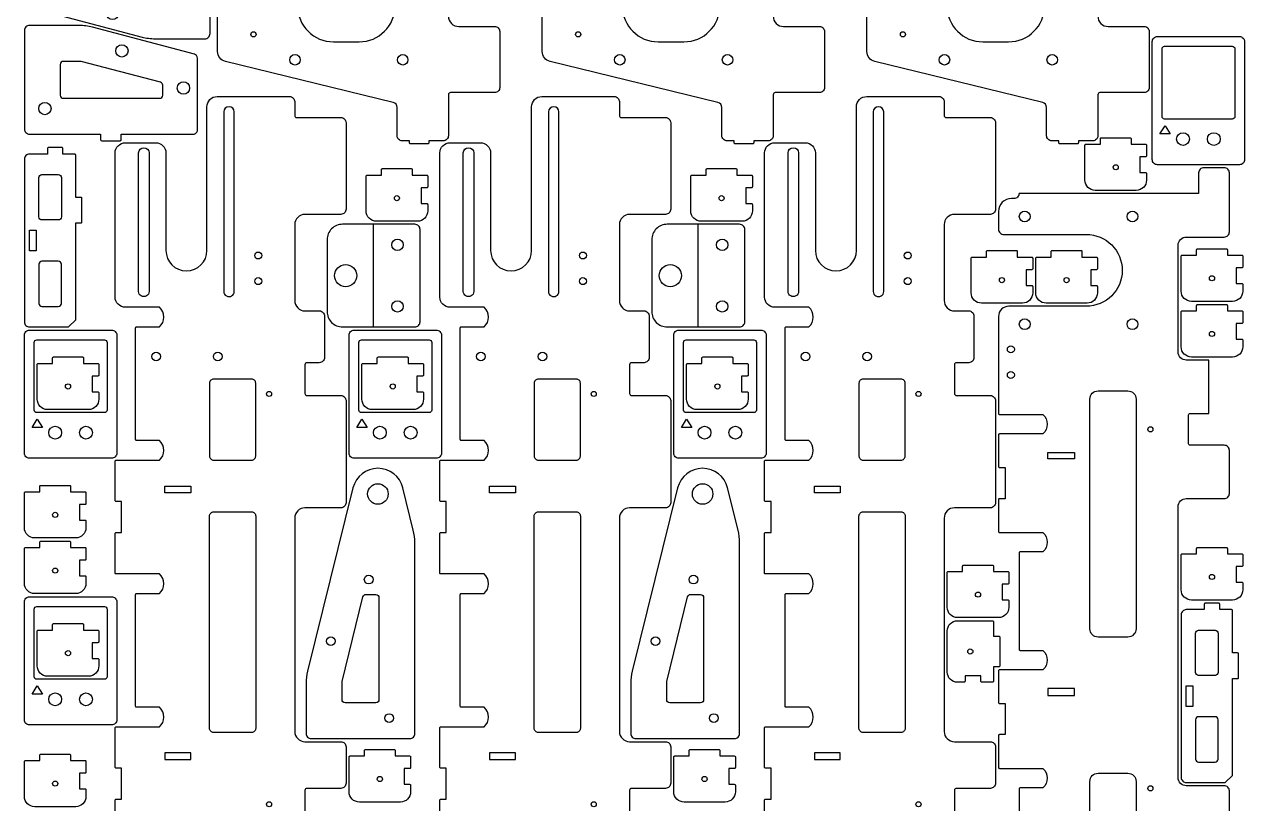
# Model space of a CAD drawing. Extents: x 6452 to 7646, y 12329 to 15313.
# Drawn here: x 6453 to 7642, y 13049 to 13808 of the extents above; entities that cross this region are included whole.
import ezdxf

# ---------------------------------------------------------------- set-up
doc = ezdxf.new("R2010")
doc.units = 0

# ---------------------------------------------------------------- blocks, each defined once
blk = doc.blocks.new('Part796672367', base_point=(-30, -22.5))
at = {"layer": '1'}
blk.add_lwpolyline([(30, 21.5), (30, 11.15, -0.4142136), (29, 10.15), (23.65, 10.15), (23.65, -5.15), (29, -5.15, -0.4142136), (30, -6.15), (30, -12.5, -0.4142136), (20, -22.5), (-20, -22.5, -0.4142136), (-30, -12.5), (-30, 21.5, -0.4142136), (-29, 22.5), (-15, 22.5), (-15, 27.8, -0.4142136), (-14, 28.8), (14, 28.8, -0.4142136), (15, 27.8), (15, 22.5), (29, 22.5, -0.4142136)], format="xyb", close=True, dxfattribs=at)
blk.add_circle((0, 0), 2.5, dxfattribs=at)
blk = doc.blocks.new('Part1798124571', base_point=(-1409.5, -30))
at = {"layer": '1'}
blk.add_lwpolyline([(-724.5, 195), (-686.1, 195, -0.414214), (-685.1, 194), (-685.1, 188.7), (-654.9, 188.7), (-654.9, 194, -0.414214), (-653.9, 195), (-615.5, 195, -0.414214), (-614.5, 194), (-614.5, 151.9, 0.460628), (-595.5, 151.9), (-595.5, 174, -0.414214), (-594.5, 175), (-485.5, 175, -0.414214), (-484.5, 174), (-484.5, 151.9, 0.460628), (-465.5, 151.9), (-465.5, 194, -0.414214), (-464.5, 195), (-426.1, 195, -0.414214), (-425.1, 194), (-425.1, 188.7), (-394.9, 188.7), (-394.9, 194, -0.414214), (-393.9, 195), (-355.5, 195, -0.414214), (-354.5, 194), (-354.5, 151.9, 0.460628), (-335.5, 151.9), (-335.5, 174, -0.414214), (-334.5, 175), (-225.5, 175, -0.414214), (-224.5, 174), (-224.5, 151.9, 0.460628), (-205.5, 151.9), (-205.5, 185, -0.414214), (-195.5, 195), (-55, 195, -0.414214), (-45, 185), (-45, 155.5, -0.414214), (-55, 145.5), (-150, 145.5, 1), (-150, 105.5), (-10, 105.5, -0.414214), (0, 95.5), (0, 25, -0.414214), (-5, 20), (-18.5, 20, 0.414214), (-20.5, 18), (-20.5, -25, -0.414214), (-25.5, -30), (-109.9, -30, -0.414214), (-114.9, -25), (-114.9, 10, 0.414214), (-124.9, 20), (-199, 20, 0.414214), (-209, 10), (-209, -4, -0.414214), (-214, -9), (-254.5, -9, -0.414214), (-259.5, -4), (-259.5, 8, 0.414214), (-261.5, 10), (-289.5, 10, 0.414214), (-291.5, 8), (-291.5, -25, -0.414214), (-296.5, -30), (-396, -30, -0.414214), (-401, -25), (-401, 10, 0.414214), (-411, 20), (-619, 20, 0.414214), (-629, 10), (-629, -25, -0.414214), (-634, -30), (-669.5, -30, -0.414214), (-674.5, -25), (-674.5, 8, 0.414214), (-676.5, 10), (-704.5, 10, 0.414214)], format="xyb", dxfattribs=at)
for points in [[(-55, 172.1, -1), (-55, 161.9), (-190, 161.9, -1), (-190, 172.1)], [(-405, 99), (-405, 62, -0.414214), (-409, 58), (-616, 58, -0.414214), (-620, 62), (-620, 99, -0.414214), (-616, 103), (-409, 103, -0.414214)], [(-275.5, 99, 0.414214), (-279.5, 103), (-350.5, 103, 0.414214), (-354.5, 99), (-354.5, 62, 0.414214), (-350.5, 58), (-279.5, 58, 0.414214), (-275.5, 62)], [(-15, 89.1), (-190, 89.1, 1), (-190, 78.9), (-15, 78.9, 1)]]:
    blk.add_lwpolyline(points, format="xyb", close=True, dxfattribs=at)
for points in [[(-640, 146.5), (-646.5, 146.5), (-646.5, 121.3), (-640, 121.3)], [(-380, 146.5), (-380, 121.3), (-386.4, 121.3), (-386.4, 146.5)]]:
    blk.add_lwpolyline(points, close=True, dxfattribs=at)
for centre, radius in [((-253.5, 155), 4.25), ((-253.5, 95), 4.25), ((-180, 55.5), 3.4), ((-155, 55.5), 3.4), ((-690, 45), 2.5), ((-290, 45), 2.5)]:
    blk.add_circle(centre, radius, dxfattribs=at)
blk = doc.blocks.new('Part1805956750', base_point=(-1409.5, -30))
at = {"layer": '1'}
blk.add_lwpolyline([(-724.5, 195), (-686.1, 195, -0.414214), (-685.1, 194), (-685.1, 188.7), (-654.9, 188.7), (-654.9, 194, -0.414214), (-653.9, 195), (-615.5, 195, -0.414214), (-614.5, 194), (-614.5, 151.9, 0.460628), (-595.5, 151.9), (-595.5, 174, -0.414214), (-594.5, 175), (-485.5, 175, -0.414214), (-484.5, 174), (-484.5, 151.9, 0.460628), (-465.5, 151.9), (-465.5, 194, -0.414214), (-464.5, 195), (-426.1, 195, -0.414214), (-425.1, 194), (-425.1, 188.7), (-394.9, 188.7), (-394.9, 194, -0.414214), (-393.9, 195), (-355.5, 195, -0.414214), (-354.5, 194), (-354.5, 151.9, 0.460628), (-335.5, 151.9), (-335.5, 174, -0.414214), (-334.5, 175), (-225.5, 175, -0.414214), (-224.5, 174), (-224.5, 151.9, 0.460628), (-205.5, 151.9), (-205.5, 185, -0.414214), (-195.5, 195), (-55, 195, -0.414214), (-45, 185), (-45, 155.5, -0.414214), (-55, 145.5), (-150, 145.5, 1), (-150, 105.5), (-10, 105.5, -0.414214), (0, 95.5), (0, 25, -0.414214), (-5, 20), (-18.5, 20, 0.414214), (-20.5, 18), (-20.5, -25, -0.414214), (-25.5, -30), (-109.9, -30, -0.414214), (-114.9, -25), (-114.9, 10, 0.414214), (-124.9, 20), (-199, 20, 0.414214), (-209, 10), (-209, -4, -0.414214), (-214, -9), (-254.5, -9, -0.414214), (-259.5, -4), (-259.5, 8, 0.414214), (-261.5, 10), (-289.5, 10, 0.414214), (-291.5, 8), (-291.5, -25, -0.414214), (-296.5, -30), (-396, -30, -0.414214), (-401, -25), (-401, 10, 0.414214), (-411, 20), (-619, 20, 0.414214), (-629, 10), (-629, -25, -0.414214), (-634, -30), (-669.5, -30, -0.414214), (-674.5, -25), (-674.5, 8, 0.414214), (-676.5, 10), (-704.5, 10, 0.414214)], format="xyb", dxfattribs=at)
for points in [[(-55, 172.1, -1), (-55, 161.9), (-190, 161.9, -1), (-190, 172.1)], [(-405, 99), (-405, 62, -0.414214), (-409, 58), (-616, 58, -0.414214), (-620, 62), (-620, 99, -0.414214), (-616, 103), (-409, 103, -0.414214)], [(-275.5, 99, 0.414214), (-279.5, 103), (-350.5, 103, 0.414214), (-354.5, 99), (-354.5, 62, 0.414214), (-350.5, 58), (-279.5, 58, 0.414214), (-275.5, 62)], [(-15, 89.1), (-190, 89.1, 1), (-190, 78.9), (-15, 78.9, 1)]]:
    blk.add_lwpolyline(points, format="xyb", close=True, dxfattribs=at)
for points in [[(-640, 146.5), (-646.5, 146.5), (-646.5, 121.3), (-640, 121.3)], [(-380, 146.5), (-380, 121.3), (-386.4, 121.3), (-386.4, 146.5)]]:
    blk.add_lwpolyline(points, close=True, dxfattribs=at)
for centre, radius in [((-253.5, 155), 4.25), ((-253.5, 95), 4.25), ((-180, 55.5), 3.4), ((-155, 55.5), 3.4), ((-690, 45), 2.5), ((-290, 45), 2.5)]:
    blk.add_circle(centre, radius, dxfattribs=at)
blk = doc.blocks.new('Part579872242', base_point=(-30, -22.5))
at = {"layer": '1'}
blk.add_lwpolyline([(30, 21.5), (30, 11.15, -0.4142136), (29, 10.15), (23.65, 10.15), (23.65, -5.15), (29, -5.15, -0.4142136), (30, -6.15), (30, -12.5, -0.4142136), (20, -22.5), (-20, -22.5, -0.4142136), (-30, -12.5), (-30, 21.5, -0.4142136), (-29, 22.5), (-15, 22.5), (-15, 27.8, -0.4142136), (-14, 28.8), (14, 28.8, -0.4142136), (15, 27.8), (15, 22.5), (29, 22.5, -0.4142136)], format="xyb", close=True, dxfattribs=at)
blk.add_circle((0, 0), 2.5, dxfattribs=at)
blk = doc.blocks.new('Part178980656', base_point=(-30, -22.5))
at = {"layer": '1'}
blk.add_lwpolyline([(30, 21.5), (30, 11.15, -0.4142136), (29, 10.15), (23.65, 10.15), (23.65, -5.15), (29, -5.15, -0.4142136), (30, -6.15), (30, -12.5, -0.4142136), (20, -22.5), (-20, -22.5, -0.4142136), (-30, -12.5), (-30, 21.5, -0.4142136), (-29, 22.5), (-15, 22.5), (-15, 27.8, -0.4142136), (-14, 28.8), (14, 28.8, -0.4142136), (15, 27.8), (15, 22.5), (29, 22.5, -0.4142136)], format="xyb", close=True, dxfattribs=at)
blk.add_circle((0, 0), 2.5, dxfattribs=at)
blk = doc.blocks.new('Part886131915', base_point=(-1409.5, -30))
at = {"layer": '1'}
blk.add_lwpolyline([(-724.5, 195), (-686.1, 195, -0.414214), (-685.1, 194), (-685.1, 188.7), (-654.9, 188.7), (-654.9, 194, -0.414214), (-653.9, 195), (-615.5, 195, -0.414214), (-614.5, 194), (-614.5, 151.9, 0.460628), (-595.5, 151.9), (-595.5, 174, -0.414214), (-594.5, 175), (-485.5, 175, -0.414214), (-484.5, 174), (-484.5, 151.9, 0.460628), (-465.5, 151.9), (-465.5, 194, -0.414214), (-464.5, 195), (-426.1, 195, -0.414214), (-425.1, 194), (-425.1, 188.7), (-394.9, 188.7), (-394.9, 194, -0.414214), (-393.9, 195), (-355.5, 195, -0.414214), (-354.5, 194), (-354.5, 151.9, 0.460628), (-335.5, 151.9), (-335.5, 174, -0.414214), (-334.5, 175), (-225.5, 175, -0.414214), (-224.5, 174), (-224.5, 151.9, 0.460628), (-205.5, 151.9), (-205.5, 185, -0.414214), (-195.5, 195), (-55, 195, -0.414214), (-45, 185), (-45, 155.5, -0.414214), (-55, 145.5), (-150, 145.5, 1), (-150, 105.5), (-10, 105.5, -0.414214), (0, 95.5), (0, 25, -0.414214), (-5, 20), (-18.5, 20, 0.414214), (-20.5, 18), (-20.5, -25, -0.414214), (-25.5, -30), (-109.9, -30, -0.414214), (-114.9, -25), (-114.9, 10, 0.414214), (-124.9, 20), (-199, 20, 0.414214), (-209, 10), (-209, -4, -0.414214), (-214, -9), (-254.5, -9, -0.414214), (-259.5, -4), (-259.5, 8, 0.414214), (-261.5, 10), (-289.5, 10, 0.414214), (-291.5, 8), (-291.5, -25, -0.414214), (-296.5, -30), (-396, -30, -0.414214), (-401, -25), (-401, 10, 0.414214), (-411, 20), (-619, 20, 0.414214), (-629, 10), (-629, -25, -0.414214), (-634, -30), (-669.5, -30, -0.414214), (-674.5, -25), (-674.5, 8, 0.414214), (-676.5, 10), (-704.5, 10, 0.414214)], format="xyb", dxfattribs=at)
for points in [[(-55, 172.1, -1), (-55, 161.9), (-190, 161.9, -1), (-190, 172.1)], [(-405, 99), (-405, 62, -0.414214), (-409, 58), (-616, 58, -0.414214), (-620, 62), (-620, 99, -0.414214), (-616, 103), (-409, 103, -0.414214)], [(-275.5, 99, 0.414214), (-279.5, 103), (-350.5, 103, 0.414214), (-354.5, 99), (-354.5, 62, 0.414214), (-350.5, 58), (-279.5, 58, 0.414214), (-275.5, 62)], [(-15, 89.1), (-190, 89.1, 1), (-190, 78.9), (-15, 78.9, 1)]]:
    blk.add_lwpolyline(points, format="xyb", close=True, dxfattribs=at)
for points in [[(-640, 146.5), (-646.5, 146.5), (-646.5, 121.3), (-640, 121.3)], [(-380, 146.5), (-380, 121.3), (-386.4, 121.3), (-386.4, 146.5)]]:
    blk.add_lwpolyline(points, close=True, dxfattribs=at)
for centre, radius in [((-253.5, 155), 4.25), ((-253.5, 95), 4.25), ((-180, 55.5), 3.4), ((-155, 55.5), 3.4), ((-690, 45), 2.5), ((-290, 45), 2.5)]:
    blk.add_circle(centre, radius, dxfattribs=at)
blk = doc.blocks.new('Part924549409', base_point=(0, -30))
at = {"layer": '1'}
blk.add_lwpolyline([(690.5, -30), (732.5, -30, 0.414214), (737.5, -25), (737.5, 12, -0.414214), (745.5, 20), (1009.5, 20, -0.414214), (1017.5, 12), (1017.5, -25, 0.414214), (1022.5, -30), (1064.5, -30, 0.414214), (1069.5, -25), (1069.5, 8, -0.414214), (1071.5, 10), (1098.5, 10, -0.414214), (1100.5, 8), (1100.5, -10), (1152.5, -10), (1152.5, 12, -0.414214), (1160.5, 20), (1264.5, 20, -0.414214), (1272.5, 12), (1272.5, -25, 0.414214), (1277.5, -30), (1335, -30, 0.414214), (1340, -25), (1340, -5, 0.414214), (1335, 0), (1315, 0), (1315, 175, -0.414214), (1310, 180), (1310, 182.5, 0.414214), (1297.5, 195), (1280, 195, 0.414214), (1275, 190), (1275, 109.5, -1), (1205, 109.5), (1205, 185, 0.414214), (1195, 195), (1100.5, 195, 0.414214), (1099.5, 194), (1099.5, 151.9, -0.460628), (1080.5, 151.9), (1080.5, 194, 0.414214), (1079.5, 195), (1048.7, 195, 0.414214), (1047.7, 194), (1047.7, 188.7), (1017.4, 188.7), (1017.4, 194, 0.414214), (1016.4, 195), (985.5, 195, 0.414214), (984.5, 194), (984.5, 151.9, -0.460628), (965.5, 151.9), (965.5, 174, 0.414214), (964.5, 175), (870.5, 175, 0.414214), (869.5, 174), (869.5, 151.9, -0.460628), (850.5, 151.9), (850.5, 194, 0.414214), (849.5, 195), (818.6, 195, 0.414214), (817.6, 194), (817.6, 188.7), (787.4, 188.7), (787.4, 194, 0.414214), (786.4, 195), (755.5, 195, 0.414214), (754.5, 194), (754.5, 151.9, -0.460628), (735.5, 151.9), (735.5, 174, 0.414214), (734.5, 175), (640.5, 175, 0.414214)], format="xyb", dxfattribs=at)
for points in [[(832.5, 147), (825.5, 147), (825.5, 121), (832.5, 121)], [(1062.5, 147), (1062.5, 121), (1056.2, 121), (1056.2, 147)]]:
    blk.add_lwpolyline(points, close=True, dxfattribs=at)
for points in [[(749.7, 98), (749.7, 69, -0.414214), (741.7, 61), (517.7, 61, -0.414214), (509.7, 69), (509.7, 98, -0.414214), (517.7, 106), (741.7, 106, -0.414214)], [(1122.5, 98), (1122.5, 69, -0.414214), (1114.5, 61), (890.5, 61, -0.414214), (882.5, 69), (882.5, 98, -0.414214), (890.5, 106), (1114.5, 106, -0.414214)]]:
    blk.add_lwpolyline(points, format="xyb", close=True, dxfattribs=at)
for centre, radius in [((1138, 183), 3.4), ((1163, 183), 3.4), ((1187.5, 169.5), 5.25), ((1292.5, 169.5), 5.25), ((1187.5, 64.5), 5.25), ((1292.5, 64.5), 5.25), ((735, 47), 2.5), ((1085, 47), 2.5)]:
    blk.add_circle(centre, radius, dxfattribs=at)
blk = doc.blocks.new('Part518319805', base_point=(-30, -22.5))
at = {"layer": '1'}
blk.add_lwpolyline([(30, 21.5), (30, 11.15, -0.4142136), (29, 10.15), (23.65, 10.15), (23.65, -5.15), (29, -5.15, -0.4142136), (30, -6.15), (30, -12.5, -0.4142136), (20, -22.5), (-20, -22.5, -0.4142136), (-30, -12.5), (-30, 21.5, -0.4142136), (-29, 22.5), (-15, 22.5), (-15, 27.8, -0.4142136), (-14, 28.8), (14, 28.8, -0.4142136), (15, 27.8), (15, 22.5), (29, 22.5, -0.4142136)], format="xyb", close=True, dxfattribs=at)
blk.add_circle((0, 0), 2.5, dxfattribs=at)
blk = doc.blocks.new('Part193110454', base_point=(-30, -22.5))
at = {"layer": '1'}
blk.add_lwpolyline([(30, 21.5), (30, 11.15, -0.4142136), (29, 10.15), (23.65, 10.15), (23.65, -5.15), (29, -5.15, -0.4142136), (30, -6.15), (30, -12.5, -0.4142136), (20, -22.5), (-20, -22.5, -0.4142136), (-30, -12.5), (-30, 21.5, -0.4142136), (-29, 22.5), (-15, 22.5), (-15, 27.8, -0.4142136), (-14, 28.8), (14, 28.8, -0.4142136), (15, 27.8), (15, 22.5), (29, 22.5, -0.4142136)], format="xyb", close=True, dxfattribs=at)
blk.add_circle((0, 0), 2.5, dxfattribs=at)
blk = doc.blocks.new('Part1453539984', base_point=(-30, -22.5))
at = {"layer": '1'}
blk.add_lwpolyline([(30, 21.5), (30, 11.15, -0.4142136), (29, 10.15), (23.65, 10.15), (23.65, -5.15), (29, -5.15, -0.4142136), (30, -6.15), (30, -12.5, -0.4142136), (20, -22.5), (-20, -22.5, -0.4142136), (-30, -12.5), (-30, 21.5, -0.4142136), (-29, 22.5), (-15, 22.5), (-15, 27.8, -0.4142136), (-14, 28.8), (14, 28.8, -0.4142136), (15, 27.8), (15, 22.5), (29, 22.5, -0.4142136)], format="xyb", close=True, dxfattribs=at)
blk.add_circle((0, 0), 2.5, dxfattribs=at)
blk = doc.blocks.new('Part1185892328', base_point=(-50, 0))
at = {"layer": '1'}
for points in [[(6, 125.4, 0.4142136), (5, 126.4), (0, 126.4), (0, 167.6, 0.4142136), (-1, 168.6), (-12.5, 168.6), (-12.5, 174, 0.4142136), (-13.5, 175), (-26.5, 175, 0.4142136), (-27.5, 174), (-27.5, 168.6), (-45, 168.6, 0.4142136), (-50, 163.6), (-50, 5, 0.4142136), (-45, 0), (-7, 0), (0, 7), (0, 101.4), (5, 101.4, 0.4142136), (6, 102.4)], [(-14, 145.6), (-14, 107.4, -0.4142136), (-17, 104.4), (-33, 104.4, -0.4142136), (-36, 107.4), (-36, 145.6, -0.4142136), (-33, 148.6), (-17, 148.6, -0.4142136)], [(-14, 61.2, 0.4142136), (-17, 64.2), (-33, 64.2, 0.4142136), (-36, 61.2), (-36, 23, 0.4142136), (-33, 20), (-17, 20, 0.4142136), (-14, 23)]]:
    blk.add_lwpolyline(points, format="xyb", close=True, dxfattribs=at)
blk.add_lwpolyline([(-38.55, 94.4), (-38.55, 74.2), (-45.1, 74.2), (-45.1, 94.4)], close=True, dxfattribs=at)
blk = doc.blocks.new('Part1495344918', base_point=(-70, -238.5))
at = {"layer": '1'}
for points in [[(36, -47.4, 0.060816), (34.5, -35.4), (24.3, 6, 0.782397), (-24.3, 6), (-68.5, -172.6, 0.060816), (-70, -184.6), (-70, -233.5, 0.414214), (-65, -238.5), (31, -238.5, 0.414214), (36, -233.5)], [(1, -101), (1, -200.5, -0.414214), (-2, -203.5), (-32, -203.5, -0.414214), (-35, -200.5), (-35, -182.8), (-14.6, -100.3, -0.344714), (-11.7, -98), (-2, -98, -0.414214)]]:
    blk.add_lwpolyline(points, format="xyb", close=True, dxfattribs=at)
for centre, radius in [((0, 0), 10), ((-9, -83.5), 4.25), ((-45.9, -143.5), 4.25), ((11, -218.5), 4.25)]:
    blk.add_circle(centre, radius, dxfattribs=at)
blk = doc.blocks.new('Part810313066', base_point=(-70, -238.5))
at = {"layer": '1'}
for points in [[(36, -47.4, 0.060816), (34.5, -35.4), (24.3, 6, 0.782397), (-24.3, 6), (-68.5, -172.6, 0.060816), (-70, -184.6), (-70, -233.5, 0.414214), (-65, -238.5), (31, -238.5, 0.414214), (36, -233.5)], [(1, -101), (1, -200.5, -0.414214), (-2, -203.5), (-32, -203.5, -0.414214), (-35, -200.5), (-35, -182.8), (-14.6, -100.3, -0.344714), (-11.7, -98), (-2, -98, -0.414214)]]:
    blk.add_lwpolyline(points, format="xyb", close=True, dxfattribs=at)
for centre, radius in [((0, 0), 10), ((-9, -83.5), 4.25), ((-45.9, -143.5), 4.25), ((11, -218.5), 4.25)]:
    blk.add_circle(centre, radius, dxfattribs=at)
blk = doc.blocks.new('Part1207568830', base_point=(-30, -22.5))
at = {"layer": '1'}
blk.add_lwpolyline([(30, 21.5), (30, 11.15, -0.4142136), (29, 10.15), (23.65, 10.15), (23.65, -5.15), (29, -5.15, -0.4142136), (30, -6.15), (30, -12.5, -0.4142136), (20, -22.5), (-20, -22.5, -0.4142136), (-30, -12.5), (-30, 21.5, -0.4142136), (-29, 22.5), (-15, 22.5), (-15, 27.8, -0.4142136), (-14, 28.8), (14, 28.8, -0.4142136), (15, 27.8), (15, 22.5), (29, 22.5, -0.4142136)], format="xyb", close=True, dxfattribs=at)
blk.add_circle((0, 0), 2.5, dxfattribs=at)
blk = doc.blocks.new('Part921150043', base_point=(-45, -80))
at = {"layer": '1'}
for points in [[(45, 40), (45, -75, -0.414214), (40, -80), (-40, -80, -0.414214), (-45, -75), (-45, 40, -0.414214), (-40, 45), (40, 45, -0.414214)], [(35.5, 33), (35.5, -33, -0.414214), (33, -35.5), (-33, -35.5, -0.414214), (-35.5, -33), (-35.5, 33, -0.414214), (-33, 35.5), (33, 35.5, -0.414214)]]:
    blk.add_lwpolyline(points, format="xyb", close=True, dxfattribs=at)
blk.add_lwpolyline([(-27.5, -50), (-37.5, -50), (-32.5, -42)], close=True, dxfattribs=at)
for centre in [(-15, -55), (15, -55)]:
    blk.add_circle(centre, 6.25, dxfattribs=at)
blk = doc.blocks.new('Part2081099988', base_point=(-30, -22.5))
at = {"layer": '1'}
blk.add_lwpolyline([(30, 21.5), (30, 11.15, -0.4142136), (29, 10.15), (23.65, 10.15), (23.65, -5.15), (29, -5.15, -0.4142136), (30, -6.15), (30, -12.5, -0.4142136), (20, -22.5), (-20, -22.5, -0.4142136), (-30, -12.5), (-30, 21.5, -0.4142136), (-29, 22.5), (-15, 22.5), (-15, 27.8, -0.4142136), (-14, 28.8), (14, 28.8, -0.4142136), (15, 27.8), (15, 22.5), (29, 22.5, -0.4142136)], format="xyb", close=True, dxfattribs=at)
blk.add_circle((0, 0), 2.5, dxfattribs=at)
blk = doc.blocks.new('Part1402038827', base_point=(-30, -22.5))
at = {"layer": '1'}
blk.add_lwpolyline([(30, 21.5), (30, 11.15, -0.4142136), (29, 10.15), (23.65, 10.15), (23.65, -5.15), (29, -5.15, -0.4142136), (30, -6.15), (30, -12.5, -0.4142136), (20, -22.5), (-20, -22.5, -0.4142136), (-30, -12.5), (-30, 21.5, -0.4142136), (-29, 22.5), (-15, 22.5), (-15, 27.8, -0.4142136), (-14, 28.8), (14, 28.8, -0.4142136), (15, 27.8), (15, 22.5), (29, 22.5, -0.4142136)], format="xyb", close=True, dxfattribs=at)
blk.add_circle((0, 0), 2.5, dxfattribs=at)
blk = doc.blocks.new('Part1307951835', base_point=(-30, -22.5))
at = {"layer": '1'}
blk.add_lwpolyline([(30, 21.5), (30, 11.15, -0.4142136), (29, 10.15), (23.65, 10.15), (23.65, -5.15), (29, -5.15, -0.4142136), (30, -6.15), (30, -12.5, -0.4142136), (20, -22.5), (-20, -22.5, -0.4142136), (-30, -12.5), (-30, 21.5, -0.4142136), (-29, 22.5), (-15, 22.5), (-15, 27.8, -0.4142136), (-14, 28.8), (14, 28.8, -0.4142136), (15, 27.8), (15, 22.5), (29, 22.5, -0.4142136)], format="xyb", close=True, dxfattribs=at)
blk.add_circle((0, 0), 2.5, dxfattribs=at)
blk = doc.blocks.new('Part1964874699', base_point=(-45, -80))
at = {"layer": '1'}
for points in [[(45, 40), (45, -75, -0.414214), (40, -80), (-40, -80, -0.414214), (-45, -75), (-45, 40, -0.414214), (-40, 45), (40, 45, -0.414214)], [(35.5, 33), (35.5, -33, -0.414214), (33, -35.5), (-33, -35.5, -0.414214), (-35.5, -33), (-35.5, 33, -0.414214), (-33, 35.5), (33, 35.5, -0.414214)]]:
    blk.add_lwpolyline(points, format="xyb", close=True, dxfattribs=at)
blk.add_lwpolyline([(-27.5, -50), (-37.5, -50), (-32.5, -42)], close=True, dxfattribs=at)
for centre in [(-15, -55), (15, -55)]:
    blk.add_circle(centre, 6.25, dxfattribs=at)
blk = doc.blocks.new('Part41237899', base_point=(-30, -22.5))
at = {"layer": '1'}
blk.add_lwpolyline([(30, 21.5), (30, 11.15, -0.4142136), (29, 10.15), (23.65, 10.15), (23.65, -5.15), (29, -5.15, -0.4142136), (30, -6.15), (30, -12.5, -0.4142136), (20, -22.5), (-20, -22.5, -0.4142136), (-30, -12.5), (-30, 21.5, -0.4142136), (-29, 22.5), (-15, 22.5), (-15, 27.8, -0.4142136), (-14, 28.8), (14, 28.8, -0.4142136), (15, 27.8), (15, 22.5), (29, 22.5, -0.4142136)], format="xyb", close=True, dxfattribs=at)
blk.add_circle((0, 0), 2.5, dxfattribs=at)
blk = doc.blocks.new('Part1347255550', base_point=(-45, -80))
at = {"layer": '1'}
for points in [[(45, 40), (45, -75, -0.414214), (40, -80), (-40, -80, -0.414214), (-45, -75), (-45, 40, -0.414214), (-40, 45), (40, 45, -0.414214)], [(35.5, 33), (35.5, -33, -0.414214), (33, -35.5), (-33, -35.5, -0.414214), (-35.5, -33), (-35.5, 33, -0.414214), (-33, 35.5), (33, 35.5, -0.414214)]]:
    blk.add_lwpolyline(points, format="xyb", close=True, dxfattribs=at)
blk.add_lwpolyline([(-27.5, -50), (-37.5, -50), (-32.5, -42)], close=True, dxfattribs=at)
for centre in [(-15, -55), (15, -55)]:
    blk.add_circle(centre, 6.25, dxfattribs=at)
blk = doc.blocks.new('Part959086670', base_point=(-30, -22.5))
at = {"layer": '1'}
blk.add_lwpolyline([(30, 21.5), (30, 11.15, -0.4142136), (29, 10.15), (23.65, 10.15), (23.65, -5.15), (29, -5.15, -0.4142136), (30, -6.15), (30, -12.5, -0.4142136), (20, -22.5), (-20, -22.5, -0.4142136), (-30, -12.5), (-30, 21.5, -0.4142136), (-29, 22.5), (-15, 22.5), (-15, 27.8, -0.4142136), (-14, 28.8), (14, 28.8, -0.4142136), (15, 27.8), (15, 22.5), (29, 22.5, -0.4142136)], format="xyb", close=True, dxfattribs=at)
blk.add_circle((0, 0), 2.5, dxfattribs=at)
blk = doc.blocks.new('Part1710157050', base_point=(-45, -80))
at = {"layer": '1'}
for points in [[(45, 40), (45, -75, -0.414214), (40, -80), (-40, -80, -0.414214), (-45, -75), (-45, 40, -0.414214), (-40, 45), (40, 45, -0.414214)], [(35.5, 33), (35.5, -33, -0.414214), (33, -35.5), (-33, -35.5, -0.414214), (-35.5, -33), (-35.5, 33, -0.414214), (-33, 35.5), (33, 35.5, -0.414214)]]:
    blk.add_lwpolyline(points, format="xyb", close=True, dxfattribs=at)
blk.add_lwpolyline([(-27.5, -50), (-37.5, -50), (-32.5, -42)], close=True, dxfattribs=at)
for centre in [(-15, -55), (15, -55)]:
    blk.add_circle(centre, 6.25, dxfattribs=at)
blk = doc.blocks.new('Part1214390713', base_point=(-30, -22.5))
at = {"layer": '1'}
blk.add_lwpolyline([(30, 21.5), (30, 11.15, -0.4142136), (29, 10.15), (23.65, 10.15), (23.65, -5.15), (29, -5.15, -0.4142136), (30, -6.15), (30, -12.5, -0.4142136), (20, -22.5), (-20, -22.5, -0.4142136), (-30, -12.5), (-30, 21.5, -0.4142136), (-29, 22.5), (-15, 22.5), (-15, 27.8, -0.4142136), (-14, 28.8), (14, 28.8, -0.4142136), (15, 27.8), (15, 22.5), (29, 22.5, -0.4142136)], format="xyb", close=True, dxfattribs=at)
blk.add_circle((0, 0), 2.5, dxfattribs=at)
blk = doc.blocks.new('Part1756775904', base_point=(-30, -22.5))
at = {"layer": '1'}
blk.add_lwpolyline([(30, 21.5), (30, 11.15, -0.4142136), (29, 10.15), (23.65, 10.15), (23.65, -5.15), (29, -5.15, -0.4142136), (30, -6.15), (30, -12.5, -0.4142136), (20, -22.5), (-20, -22.5, -0.4142136), (-30, -12.5), (-30, 21.5, -0.4142136), (-29, 22.5), (-15, 22.5), (-15, 27.8, -0.4142136), (-14, 28.8), (14, 28.8, -0.4142136), (15, 27.8), (15, 22.5), (29, 22.5, -0.4142136)], format="xyb", close=True, dxfattribs=at)
blk.add_circle((0, 0), 2.5, dxfattribs=at)
blk = doc.blocks.new('Part1094753580', base_point=(-30, -22.5))
at = {"layer": '1'}
blk.add_lwpolyline([(30, 21.5), (30, 11.15, -0.4142136), (29, 10.15), (23.65, 10.15), (23.65, -5.15), (29, -5.15, -0.4142136), (30, -6.15), (30, -12.5, -0.4142136), (20, -22.5), (-20, -22.5, -0.4142136), (-30, -12.5), (-30, 21.5, -0.4142136), (-29, 22.5), (-15, 22.5), (-15, 27.8, -0.4142136), (-14, 28.8), (14, 28.8, -0.4142136), (15, 27.8), (15, 22.5), (29, 22.5, -0.4142136)], format="xyb", close=True, dxfattribs=at)
blk.add_circle((0, 0), 2.5, dxfattribs=at)
blk = doc.blocks.new('Part1629393057', base_point=(-30, -22.5))
at = {"layer": '1'}
blk.add_lwpolyline([(30, 21.5), (30, 11.15, -0.4142136), (29, 10.15), (23.65, 10.15), (23.65, -5.15), (29, -5.15, -0.4142136), (30, -6.15), (30, -12.5, -0.4142136), (20, -22.5), (-20, -22.5, -0.4142136), (-30, -12.5), (-30, 21.5, -0.4142136), (-29, 22.5), (-15, 22.5), (-15, 27.8, -0.4142136), (-14, 28.8), (14, 28.8, -0.4142136), (15, 27.8), (15, 22.5), (29, 22.5, -0.4142136)], format="xyb", close=True, dxfattribs=at)
blk.add_circle((0, 0), 2.5, dxfattribs=at)
blk = doc.blocks.new('Part797931306', base_point=(-30, -22.5))
at = {"layer": '1'}
blk.add_lwpolyline([(30, 21.5), (30, 11.15, -0.4142136), (29, 10.15), (23.65, 10.15), (23.65, -5.15), (29, -5.15, -0.4142136), (30, -6.15), (30, -12.5, -0.4142136), (20, -22.5), (-20, -22.5, -0.4142136), (-30, -12.5), (-30, 21.5, -0.4142136), (-29, 22.5), (-15, 22.5), (-15, 27.8, -0.4142136), (-14, 28.8), (14, 28.8, -0.4142136), (15, 27.8), (15, 22.5), (29, 22.5, -0.4142136)], format="xyb", close=True, dxfattribs=at)
blk.add_circle((0, 0), 2.5, dxfattribs=at)
blk = doc.blocks.new('Part146002184', base_point=(-30, -22.5))
at = {"layer": '1'}
blk.add_lwpolyline([(30, 21.5), (30, 11.15, -0.4142136), (29, 10.15), (23.65, 10.15), (23.65, -5.15), (29, -5.15, -0.4142136), (30, -6.15), (30, -12.5, -0.4142136), (20, -22.5), (-20, -22.5, -0.4142136), (-30, -12.5), (-30, 21.5, -0.4142136), (-29, 22.5), (-15, 22.5), (-15, 27.8, -0.4142136), (-14, 28.8), (14, 28.8, -0.4142136), (15, 27.8), (15, 22.5), (29, 22.5, -0.4142136)], format="xyb", close=True, dxfattribs=at)
blk.add_circle((0, 0), 2.5, dxfattribs=at)
blk = doc.blocks.new('Part851875409', base_point=(-39.8, -50))
at = {"layer": '1'}
blk.add_lwpolyline([(50.8, 45, 0.414214), (45.8, 50), (-24.8, 50, 0.414214), (-39.8, 35), (-39.8, -35, 0.414214), (-24.8, -50), (45.8, -50, 0.414214), (50.8, -45)], format="xyb", close=True, dxfattribs=at)
for centre, radius in [((28.8, 30), 5.5), ((-21.8, 0), 10.8), ((28.8, -30), 5.5)]:
    blk.add_circle(centre, radius, dxfattribs=at)
at = {"layer": '2'}
blk.add_line((5.5, -50), (5.5, 50), dxfattribs=at)
blk = doc.blocks.new('Part1118020455', base_point=(-30, -22.5))
at = {"layer": '1'}
blk.add_lwpolyline([(30, 21.5), (30, 11.15, -0.4142136), (29, 10.15), (23.65, 10.15), (23.65, -5.15), (29, -5.15, -0.4142136), (30, -6.15), (30, -12.5, -0.4142136), (20, -22.5), (-20, -22.5, -0.4142136), (-30, -12.5), (-30, 21.5, -0.4142136), (-29, 22.5), (-15, 22.5), (-15, 27.8, -0.4142136), (-14, 28.8), (14, 28.8, -0.4142136), (15, 27.8), (15, 22.5), (29, 22.5, -0.4142136)], format="xyb", close=True, dxfattribs=at)
blk.add_circle((0, 0), 2.5, dxfattribs=at)
blk = doc.blocks.new('Part128616156', base_point=(-39.8, -50))
at = {"layer": '1'}
blk.add_lwpolyline([(50.8, 45, 0.414214), (45.8, 50), (-24.8, 50, 0.414214), (-39.8, 35), (-39.8, -35, 0.414214), (-24.8, -50), (45.8, -50, 0.414214), (50.8, -45)], format="xyb", close=True, dxfattribs=at)
for centre, radius in [((28.8, 30), 5.5), ((-21.8, 0), 10.8), ((28.8, -30), 5.5)]:
    blk.add_circle(centre, radius, dxfattribs=at)
at = {"layer": '2'}
blk.add_line((5.5, -50), (5.5, 50), dxfattribs=at)
blk = doc.blocks.new('Part1305267599', base_point=(-50, 0))
at = {"layer": '1'}
for points in [[(6, 125.4, 0.4142136), (5, 126.4), (0, 126.4), (0, 167.6, 0.4142136), (-1, 168.6), (-12.5, 168.6), (-12.5, 174, 0.4142136), (-13.5, 175), (-26.5, 175, 0.4142136), (-27.5, 174), (-27.5, 168.6), (-45, 168.6, 0.4142136), (-50, 163.6), (-50, 5, 0.4142136), (-45, 0), (-7, 0), (0, 7), (0, 101.4), (5, 101.4, 0.4142136), (6, 102.4)], [(-14, 145.6), (-14, 107.4, -0.4142136), (-17, 104.4), (-33, 104.4, -0.4142136), (-36, 107.4), (-36, 145.6, -0.4142136), (-33, 148.6), (-17, 148.6, -0.4142136)], [(-14, 61.2, 0.4142136), (-17, 64.2), (-33, 64.2, 0.4142136), (-36, 61.2), (-36, 23, 0.4142136), (-33, 20), (-17, 20, 0.4142136), (-14, 23)]]:
    blk.add_lwpolyline(points, format="xyb", close=True, dxfattribs=at)
blk.add_lwpolyline([(-38.55, 94.4), (-38.55, 74.2), (-45.1, 74.2), (-45.1, 94.4)], close=True, dxfattribs=at)
blk = doc.blocks.new('Part1250550133', base_point=(-70, -238.5))
at = {"layer": '1'}
for points in [[(42.4, -145.2, 0.414214), (41.4, -144.2), (36, -144.2), (36, -73.9, 0.414214), (32, -69.9), (-38.2, -69.9, 0.34031), (-42, -72.9), (-68.3, -172.2, 0.064773), (-70, -185), (-70, -233.5, 0.414214), (-65, -238.5), (31, -238.5, 0.414214), (36, -233.5), (36, -164.2), (41.4, -164.2, 0.414214), (42.4, -163.2)], [(1, -106.7, 0.414214), (-2, -103.7), (-11.7, -103.7, 0.34031), (-14.6, -105.9), (-35, -183.1), (-35, -200.5, 0.414214), (-32, -203.5), (-2, -203.5, 0.414214), (1, -200.5)]]:
    blk.add_lwpolyline(points, format="xyb", close=True, dxfattribs=at)
for centre in [(-9, -83.5), (-45.2, -143.5), (11, -218.5)]:
    blk.add_circle(centre, 6, dxfattribs=at)
blk = doc.blocks.new('Part1941458665', base_point=(-45, -80))
at = {"layer": '1'}
for points in [[(45, 40), (45, -75, -0.414214), (40, -80), (-40, -80, -0.414214), (-45, -75), (-45, 40, -0.414214), (-40, 45), (40, 45, -0.414214)], [(35.5, 33), (35.5, -33, -0.414214), (33, -35.5), (-33, -35.5, -0.414214), (-35.5, -33), (-35.5, 33, -0.414214), (-33, 35.5), (33, 35.5, -0.414214)]]:
    blk.add_lwpolyline(points, format="xyb", close=True, dxfattribs=at)
blk.add_lwpolyline([(-27.5, -50), (-37.5, -50), (-32.5, -42)], close=True, dxfattribs=at)
for centre in [(-15, -55), (15, -55)]:
    blk.add_circle(centre, 6.25, dxfattribs=at)
blk = doc.blocks.new('Part1218592589', base_point=(-70, -238.5))
at = {"layer": '1'}
for points in [[(42.4, -145.2, 0.414214), (41.4, -144.2), (36, -144.2), (36, -73.9, 0.414214), (32, -69.9), (-38.2, -69.9, 0.34031), (-42, -72.9), (-68.3, -172.2, 0.064773), (-70, -185), (-70, -233.5, 0.414214), (-65, -238.5), (31, -238.5, 0.414214), (36, -233.5), (36, -164.2), (41.4, -164.2, 0.414214), (42.4, -163.2)], [(1, -106.7, 0.414214), (-2, -103.7), (-11.7, -103.7, 0.34031), (-14.6, -105.9), (-35, -183.1), (-35, -200.5, 0.414214), (-32, -203.5), (-2, -203.5, 0.414214), (1, -200.5)]]:
    blk.add_lwpolyline(points, format="xyb", close=True, dxfattribs=at)
for centre in [(-9, -83.5), (-45.2, -143.5), (11, -218.5)]:
    blk.add_circle(centre, 6, dxfattribs=at)
blk = doc.blocks.new('Part906718713', base_point=(-1409.5, -30))
at = {"layer": '1'}
blk.add_lwpolyline([(-1285, 20, 0.414214), (-1295, 10), (-1295, -25, -0.414214), (-1300, -30), (-1354.5, -30, -0.414214), (-1359.5, -25), (-1359.5, 18, 0.414214), (-1361.5, 20), (-1401.5, 20, -0.414214), (-1406.5, 25), (-1406.5, 39), (-1408.5, 39, -0.414214), (-1409.5, 40), (-1409.5, 57, -0.414214), (-1408.5, 58), (-1406.5, 58), (-1406.5, 65, -0.414214), (-1401.5, 70), (-1373.9, 70, 0.345856), (-1369.1, 73.8), (-1329.2, 237.4, -0.345856), (-1319.5, 245), (-1214.6, 245, 0.122785)], format="xyb", dxfattribs=at)
blk.add_lwpolyline([(-1240, 132, 1), (-1310, 132), (-1310, 107, 1), (-1240, 107)], format="xyb", close=True, dxfattribs=at)
for centre, radius in [((-1302.7, 210), 2.5), ((-1327.5, 169.5), 5.1), ((-1327.5, 64.5), 5.1)]:
    blk.add_circle(centre, radius, dxfattribs=at)
blk = doc.blocks.new('Part851316194', base_point=(-1409.5, -30))
at = {"layer": '1'}
blk.add_lwpolyline([(-1285, 20, 0.414214), (-1295, 10), (-1295, -25, -0.414214), (-1300, -30), (-1354.5, -30, -0.414214), (-1359.5, -25), (-1359.5, 18, 0.414214), (-1361.5, 20), (-1401.5, 20, -0.414214), (-1406.5, 25), (-1406.5, 39), (-1408.5, 39, -0.414214), (-1409.5, 40), (-1409.5, 57, -0.414214), (-1408.5, 58), (-1406.5, 58), (-1406.5, 65, -0.414214), (-1401.5, 70), (-1373.9, 70, 0.345856), (-1369.1, 73.8), (-1329.2, 237.4, -0.345856), (-1319.5, 245), (-1214.6, 245, 0.122785)], format="xyb", dxfattribs=at)
blk.add_lwpolyline([(-1240, 132, 1), (-1310, 132), (-1310, 107, 1), (-1240, 107)], format="xyb", close=True, dxfattribs=at)
for centre, radius in [((-1302.7, 210), 2.5), ((-1327.5, 169.5), 5.1), ((-1327.5, 64.5), 5.1)]:
    blk.add_circle(centre, radius, dxfattribs=at)
blk = doc.blocks.new('Part2146635628', base_point=(-1409.5, -30))
at = {"layer": '1'}
blk.add_lwpolyline([(-1285, 20, 0.414214), (-1295, 10), (-1295, -25, -0.414214), (-1300, -30), (-1354.5, -30, -0.414214), (-1359.5, -25), (-1359.5, 18, 0.414214), (-1361.5, 20), (-1401.5, 20, -0.414214), (-1406.5, 25), (-1406.5, 39), (-1408.5, 39, -0.414214), (-1409.5, 40), (-1409.5, 57, -0.414214), (-1408.5, 58), (-1406.5, 58), (-1406.5, 65, -0.414214), (-1401.5, 70), (-1373.9, 70, 0.345856), (-1369.1, 73.8), (-1329.2, 237.4, -0.345856), (-1319.5, 245), (-1214.6, 245, 0.122785)], format="xyb", dxfattribs=at)
blk.add_lwpolyline([(-1240, 132, 1), (-1310, 132), (-1310, 107, 1), (-1240, 107)], format="xyb", close=True, dxfattribs=at)
for centre, radius in [((-1302.7, 210), 2.5), ((-1327.5, 169.5), 5.1), ((-1327.5, 64.5), 5.1)]:
    blk.add_circle(centre, radius, dxfattribs=at)

msp = doc.modelspace()

# ---------------------------------------------------------------- block references
at = {"layer": '1'}
for name, p, rotation in [('Part906718713', (6916.6, 13691.9), 90.0000001836389), ('Part851316194', (7233.1, 13691.9), 90.0000001836389), ('Part2146635628', (7549.5, 13691.9), 90.0000001836389), ('Part1218592589', (6634.3, 13794.4), 90.0000001836389), ('Part1250550133', (6453.4, 13807.4), 269.999999977959), ('Part1798124571', (6766.8, 12328.6), 90.0000001836389), ('Part1805956750', (7083.2, 12328.6), 90.0000001836389), ('Part886131915', (7399.7, 12328.6), 90.0000001836389), ('Part924549409', (7627.7, 12328.6), 90.0000001836389), ('Part518319805', (7352.7, 13227), 269.999999977959)]:
    msp.add_blockref(name, p, dxfattribs=dict(at, rotation=rotation))
for name, p in [('Part1941458665', (7552.5, 13671.6)), ('Part1305267599', (6453.4, 13513.4)), ('Part797931306', (7486.9, 13646.6)), ('Part1118020455', (6786.4, 13616.5)), ('Part146002184', (7102.8, 13616.5)), ('Part128616156', (6748.4, 13513.5)), ('Part851875409', (7064.8, 13513.5)), ('Part1629393057', (7376, 13536.6)), ('Part1094753580', (7439, 13536.6)), ('Part1756775904', (7580.7, 13538.4)), ('Part1214390713', (7580.7, 13484.1)), ('Part1964874699', (6453.4, 13385.4)), ('Part1347255550', (6769.8, 13385.4)), ('Part1710157050', (7086.2, 13385.4)), ('Part1307951835', (6465.9, 13432.9)), ('Part41237899', (6782.3, 13432.9)), ('Part959086670', (7098.7, 13432.9)), ('Part810313066', (6727.9, 13112.1)), ('Part1495344918', (7044.3, 13112.1)), ('Part1402038827', (6453.4, 13307.7)), ('Part2081099988', (6453.4, 13253.4)), ('Part1453539984', (7580.7, 13247.2)), ('Part193110454', (7352.7, 13230)), ('Part921150043', (6453.4, 13125.4)), ('Part1185892328', (7580.7, 13069.2)), ('Part1207568830', (6465.9, 13172.9)), ('Part796672367', (6453.4, 13045.7)), ('Part579872242', (6769.8, 13050.2)), ('Part178980656', (7086.2, 13050.2))]:
    msp.add_blockref(name, p, dxfattribs=at)

doc.saveas('drawing.dxf')
